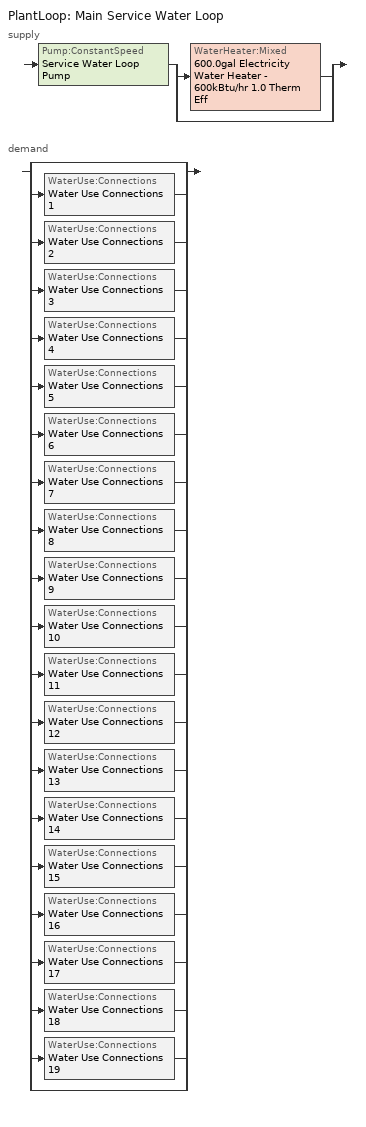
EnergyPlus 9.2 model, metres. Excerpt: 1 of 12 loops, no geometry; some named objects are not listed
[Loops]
PlantLoop 'Main Service Water Loop'
 supply: Pump:ConstantSpeed 'Service Water Loop Pump' > split
  | WaterHeater:Mixed '600.0gal Electricity Water Heater - 600kBtu/hr 1.0 Therm Eff'
  | bypass
 demand: split
  | bypass
  | WaterUse:Connections 'Water Use Connections 1'
  | WaterUse:Connections 'Water Use Connections 2'
  | WaterUse:Connections 'Water Use Connections 3'
  | WaterUse:Connections 'Water Use Connections 4'
  | WaterUse:Connections 'Water Use Connections 5'
  | WaterUse:Connections 'Water Use Connections 6'
  | WaterUse:Connections 'Water Use Connections 7'
  | WaterUse:Connections 'Water Use Connections 8'
  | WaterUse:Connections 'Water Use Connections 9'
  | WaterUse:Connections 'Water Use Connections 10'
  | WaterUse:Connections 'Water Use Connections 11'
  | WaterUse:Connections 'Water Use Connections 12'
  | WaterUse:Connections 'Water Use Connections 13'
  | WaterUse:Connections 'Water Use Connections 14'
  | WaterUse:Connections 'Water Use Connections 15'
  | WaterUse:Connections 'Water Use Connections 16'
  | WaterUse:Connections 'Water Use Connections 17'
  | WaterUse:Connections 'Water Use Connections 18'
  | WaterUse:Connections 'Water Use Connections 19'
  | bypass
[Sizing:Plant]
Main Service Water Loop: Loop Type=Heating; Design Loop Exit Temperature {C}=60; Loop Design Temperature Difference {deltaC}=5; Sizing Option=NonCoincident; Zone Timesteps in Averaging Window=1; Coincident Sizing Factor Mode=None
[Pump:ConstantSpeed]
Service Water Loop Pump: Design Flow Rate {m3/s}=Autosize; Design Pump Head {Pa}=29891; Design Power Consumption {W}=Autosize; Motor Efficiency=0.7; Fraction of Motor Inefficiencies to Fluid Stream=0; Pump Control Type=Intermittent; Design Power Sizing Method=PowerPerFlowPerPressure; Design Electric Power per Unit Flow Rate {W/(m3/s)}=348701.1; Design Shaft Power per Unit Flow Rate per Unit Head {W/((m3/s)-Pa)}=1.28205
[WaterHeater:Mixed]
600.0gal Electricity Water Heater - 600kBtu/hr 1.0 Therm Eff: Tank Volume {m3}=2.27125; Setpoint Temperature Schedule=Service Water Loop Temp - 140F; Deadband Temperature Difference {deltaC}=2; Maximum Temperature Limit {C}=82.2222; Heater Control Type=Cycle; Heater Maximum Capacity {W}=175843; Heater Ignition Minimum Flow Rate {m3/s}=0; Heater Ignition Delay {s}=0; Heater Fuel Type=Electricity; Heater Thermal Efficiency=1; Off Cycle Parasitic Fuel Consumption Rate {W}=2301; Off Cycle Parasitic Fuel Type=Electricity; Off Cycle Parasitic Heat Fraction to Tank=0.8; On Cycle Parasitic Fuel Consumption Rate {W}=2301; On Cycle Parasitic Fuel Type=Electricity; On Cycle Parasitic Heat Fraction to Tank=0; Ambient Temperature Indicator=Schedule; Ambient Temperature Schedule=Water Heater Ambient Temp Schedule - 70F; Off Cycle Loss Coefficient to Ambient Temperature {W/K}=6.61159; Off Cycle Loss Fraction to Zone=1; On Cycle Loss Coefficient to Ambient Temperature {W/K}=6.61159; On Cycle Loss Fraction to Zone=1; Use Side Effectiveness=1; Source Side Effectiveness=1; Use Side Design Flow Rate {m3/s}=Autosize; Source Side Design Flow Rate {m3/s}=Autosize; Indirect Water Heating Recovery Time {hr}=1.5; Source Side Flow Control Mode=IndirectHeatPrimarySetpoint
[PlantLoop]
Main Service Water Loop: Fluid Type=Water; Plant Equipment Operation Scheme=Main Service Water Loop Operation Schemes; Maximum Loop Temperature {C}=60; Minimum Loop Temperature {C}=10; Maximum Loop Flow Rate {m3/s}=Autosize; Minimum Loop Flow Rate {m3/s}=0; Plant Loop Volume {m3}=Autocalculate; Load Distribution Scheme=Optimal; Plant Loop Demand Calculation Scheme=SingleSetpoint
[PlantEquipmentList]
Main Service Water Loop Heating Equipment List: 600.0gal Electricity Water Heater - 600kBtu/hr 1.0 Therm Eff
[PlantEquipmentOperation:HeatingLoad]
Main Service Water Loop Heating Operation Scheme: Load Range 1 Lower Limit {W}=0; Load Range 1 Upper Limit {W}=1e+09; Range 1 Equipment List=Main Service Water Loop Heating Equipment List
[PlantEquipmentOperationSchemes]
Main Service Water Loop Operation Schemes: Control Scheme 1=Main Service Water Loop Heating Operation Scheme; Control Scheme 1 Schedule=Always On Discrete
[SetpointManager:Scheduled]
Service hot water setpoint manager: Control Variable=Temperature; Schedule=Service Water Loop Temp - 140F
[WaterUse:Equipment]
Name | Peak Flow Rate {m3/s} | Flow Rate Fraction Schedule | Target Temperature Schedule | Zone | Sensible Fraction Schedule | Latent Fraction Schedule
Banquet_flr_6 Service Water Use 0.32gal/min | 2.04803e-05 | NECB-B-Service Water Heating | Schedule Ruleset 5 | Sp-Banquet_Flr_6 Sys-3 Flr-4 Sch-B HPlcmt-north ZN | Schedule Ruleset 3 | Schedule Ruleset 4
Dining_flr_6 Service Water Use 0.32gal/min | 2.04803e-05 | NECB-B-Service Water Heating | Schedule Ruleset 8 | Sp-Dining_Flr_6 Sys-3 Flr-4 Sch-B HPlcmt-north ZN | Schedule Ruleset 6 | Schedule Ruleset 7
Basement Service Water Use 0.51gal/min | 3.19549e-05 | NECB-E-Service Water Heating | Schedule Ruleset 11 | Sp-Basement Sys-4 Flr-3 Sch-E HPlcmt-north ZN | Schedule Ruleset 9 | Schedule Ruleset 10
Storage_flr_1 Service Water Use 0.02gal/min | 1.53021e-06 | NECB-E-Service Water Heating | Schedule Ruleset 14 | Sp-Storage_Flr_1 Sys-4 Flr-1 Sch-E HPlcmt-north ZN | Schedule Ruleset 12 | Schedule Ruleset 13
Cafe_flr_1 Service Water Use 0.02gal/min | 1.51895e-06 | NECB-C-Service Water Heating | Schedule Ruleset 17 | Sp-Cafe_Flr_1 Sys-6 Flr-1 Sch-C HPlcmt-south ZN | Schedule Ruleset 15 | Schedule Ruleset 16
Kitchen_flr_6 Service Water Use 0.05gal/min | 3.33151e-06 | NECB-B-Service Water Heating | Schedule Ruleset 20 | Sp-Kitchen_Flr_6 Sys-3 Flr-4 Sch-B HPlcmt-east ZN | Schedule Ruleset 18 | Schedule Ruleset 19
Laundry_flr_1 Service Water Use 0.02gal/min | 1.26144e-06 | NECB-C-Service Water Heating | Schedule Ruleset 23 | Sp-Laundry_Flr_1 Sys-3 Flr-1 Sch-C HPlcmt-east ZN | Schedule Ruleset 21 | Schedule Ruleset 22
Lobby_flr_1 Service Water Use 0.33gal/min | 2.10199e-05 | NECB-H-Service Water Heating | Schedule Ruleset 26 | Sp-Lobby_Flr_1 Sys-6 Flr-1 Sch-H HPlcmt-north ZN | Schedule Ruleset 24 | Schedule Ruleset 25
Retail_1_flr_1 Service Water Use 0.01gal/min | 4.79494e-07 | NECB-C-Service Water Heating | Schedule Ruleset 29 | Sp-Retail_1_Flr_1 Sys-6 Flr-1 Sch-C HPlcmt-south ZN | Schedule Ruleset 27 | Schedule Ruleset 28
Retail_2_flr_1 Service Water Use 0.01gal/min | 5.55256e-07 | NECB-C-Service Water Heating | Schedule Ruleset 32 | Sp-Retail_2_Flr_1 Sys-6 Flr-1 Sch-C HPlcmt-west ZN | Schedule Ruleset 30 | Schedule Ruleset 31
Room_1_flr_3 Service Water Use 0.08gal/min | 5.03867e-06 | NECB-F-Service Water Heating | Schedule Ruleset 35 | Sp-Room_1_Flr_3 Sys-1 Flr-2 Sch-F HPlcmt-west ZN | Schedule Ruleset 33 | Schedule Ruleset 34
Room_1_flr_6 Service Water Use 0.08gal/min | 5.03867e-06 | NECB-F-Service Water Heating | Schedule Ruleset 38 | Sp-Room_1_Flr_6 Sys-1 Flr-4 Sch-F HPlcmt-west ZN | Schedule Ruleset 36 | Schedule Ruleset 37
Room_2_flr_3 Service Water Use 0.08gal/min | 5.03808e-06 | NECB-F-Service Water Heating | Schedule Ruleset 41 | Sp-Room_2_Flr_3 Sys-1 Flr-2 Sch-F HPlcmt-west ZN | Schedule Ruleset 39 | Schedule Ruleset 40
Room_2_flr_6 Service Water Use 0.08gal/min | 5.03808e-06 | NECB-F-Service Water Heating | Schedule Ruleset 44 | Sp-Room_2_Flr_6 Sys-1 Flr-4 Sch-F HPlcmt-west ZN | Schedule Ruleset 42 | Schedule Ruleset 43
Room_3_mult19_flr_3 Service Water Use 0.05gal/min | 3.16661e-06 | NECB-F-Service Water Heating | Schedule Ruleset 47 | Sp-Room_3_Mult19_Flr_3 Sys-1 Flr-2 Sch-F HPlcmt-south ZN | Schedule Ruleset 45 | Schedule Ruleset 46
Room_3_mult9_flr_6 Service Water Use 0.05gal/min | 3.16748e-06 | NECB-F-Service Water Heating | Schedule Ruleset 50 | Sp-Room_3_Mult9_Flr_6 Sys-1 Flr-4 Sch-F HPlcmt-south ZN | Schedule Ruleset 48 | Schedule Ruleset 49
Room_4_mult19_flr_3 Service Water Use 0.05gal/min | 3.16748e-06 | NECB-F-Service Water Heating | Schedule Ruleset 53 | Sp-Room_4_Mult19_Flr_3 Sys-1 Flr-2 Sch-F HPlcmt-north ZN | Schedule Ruleset 51 | Schedule Ruleset 52
Room_5_flr_3 Service Water Use 0.08gal/min | 5.03867e-06 | NECB-F-Service Water Heating | Schedule Ruleset 56 | Sp-Room_5_Flr_3 Sys-1 Flr-2 Sch-F HPlcmt-east ZN | Schedule Ruleset 54 | Schedule Ruleset 55
Room_6_flr_3 Service Water Use 0.08gal/min | 5.03808e-06 | NECB-F-Service Water Heating | Schedule Ruleset 59 | Sp-Room_6_Flr_3 Sys-1 Flr-2 Sch-F HPlcmt-east ZN | Schedule Ruleset 57 | Schedule Ruleset 58
[WaterUse:Connections]
Name | Water Use Equipment 1
Water Use Connections 1 | Banquet_flr_6 Service Water Use 0.32gal/min
Water Use Connections 2 | Dining_flr_6 Service Water Use 0.32gal/min
Water Use Connections 3 | Basement Service Water Use 0.51gal/min
Water Use Connections 4 | Storage_flr_1 Service Water Use 0.02gal/min
Water Use Connections 5 | Cafe_flr_1 Service Water Use 0.02gal/min
Water Use Connections 6 | Kitchen_flr_6 Service Water Use 0.05gal/min
Water Use Connections 7 | Laundry_flr_1 Service Water Use 0.02gal/min
Water Use Connections 8 | Lobby_flr_1 Service Water Use 0.33gal/min
Water Use Connections 9 | Retail_1_flr_1 Service Water Use 0.01gal/min
Water Use Connections 10 | Retail_2_flr_1 Service Water Use 0.01gal/min
Water Use Connections 11 | Room_1_flr_3 Service Water Use 0.08gal/min
Water Use Connections 12 | Room_1_flr_6 Service Water Use 0.08gal/min
Water Use Connections 13 | Room_2_flr_3 Service Water Use 0.08gal/min
Water Use Connections 14 | Room_2_flr_6 Service Water Use 0.08gal/min
Water Use Connections 15 | Room_3_mult19_flr_3 Service Water Use 0.05gal/min
Water Use Connections 16 | Room_3_mult9_flr_6 Service Water Use 0.05gal/min
Water Use Connections 17 | Room_4_mult19_flr_3 Service Water Use 0.05gal/min
Water Use Connections 18 | Room_5_flr_3 Service Water Use 0.08gal/min
Water Use Connections 19 | Room_6_flr_3 Service Water Use 0.08gal/min
[Schedule:Day:Interval]
NECB-B-Service Water Heating Default; NECB-B-Service Water Heating Default|Wkdy Day: No, 01:00, 0.6, 02:00, 0.5, 09:00, 0.05, 11:00, 0.7, 12:00, 0.4, 13:00, 0.5, 15:00, 0.6, 16:00, 0.4, 18:00, 0.3, 19:00, 0.4, 20:00, 0.5, 22:00, 0.8, 24:00, 0.9
NECB-B-Service Water Heating Sat Day: No, 01:00, 0.7, 02:00, 0.6, 09:00, 0.05, 11:00, 0.7, 12:00, 0.4, 13:00, 0.5, 15:00, 0.6, 16:00, 0.4, 18:00, 0.3, 19:00, 0.4, 20:00, 0.5, 22:00, 0.8, 24:00, 0.9
NECB-B-Service Water Heating Sun|Hol Day: No, 01:00, 0.5, 02:00, 0.6, 09:00, 0.05, 11:00, 0.7, 12:00, 0.4, 13:00, 0.5, 15:00, 0.6, 16:00, 0.4, 18:00, 0.3, 19:00, 0.4, 20:00, 0.5, 22:00, 0.8, 24:00, 0.5
NECB-C-Service Water Heating Default; NECB-C-Service Water Heating Default|Wkdy Day: No, 08:00, 0.05, 09:00, 0.1, 10:00, 0.2, 11:00, 0.3, 12:00, 0.4, 16:00, 0.8, 17:00, 0.6, 18:00, 0.4, 19:00, 0.3, 21:00, 0.2, 24:00, 0.05
NECB-C-Service Water Heating Sat Day: No, 08:00, 0.05, 09:00, 0.1, 10:00, 0.2, 11:00, 0.3, 12:00, 0.5, 16:00, 0.9, 17:00, 0.7, 18:00, 0.5, 19:00, 0.3, 21:00, 0.2, 24:00, 0.05
NECB-C-Service Water Heating Sun|Hol Day: No, 10:00, 0.05, 11:00, 0.1, 12:00, 0.2, 13:00, 0.4, 15:00, 0.8, 16:00, 0.6, 17:00, 0.4, 18:00, 0.3, 19:00, 0.2, 24:00, 0.05
NECB-E-Service Water Heating Default; NECB-E-Service Water Heating Default|Wkdy Day: No, 08:00, 0.05, 09:00, 0.1, 10:00, 0.4, 12:00, 0.5, 13:00, 0.7, 14:00, 0.9, 15:00, 0.8, 16:00, 0.7, 17:00, 0.8, 18:00, 0.3, 24:00, 0.05
NECB-E-Service Water Heating Sat Day: No, 10:00, 0.05, 12:00, 0.2, 13:00, 0.4, 16:00, 0.2, 24:00, 0.05
NECB-E-Service Water Heating Sun|Hol Day; Schedule Day 12; Schedule Day 15; Schedule Day 18; Schedule Day 21; Schedule Day 24; Schedule Day 27; Schedule Day 30; Schedule Day 33; Schedule Day 36; Schedule Day 39; Schedule Day 42; Schedule Day 45; Schedule Day 48; Schedule Day 51; Schedule Day 54; Schedule Day 57; Schedule Day 60; Schedule Day 63; Schedule Day 9: No, 24:00, 0.05
NECB-F-Service Water Heating Default; NECB-F-Service Water Heating Default|Wkdy Day: No, 01:00, 0.5, 02:00, 0.3, 03:00, 0.2, 05:00, 0.1, 06:00, 0.2, 07:00, 0.4, 08:00, 0.6, 09:00, 0.9, 10:00, 0.7, 12:00, 0.5, 13:00, 0.4, 14:00, 0.5, 15:00, 0.4, 19:00, 0.3, 20:00, 0.5, 24:00, 0.7
NECB-F-Service Water Heating Sat Day: No, 01:00, 0.5, 02:00, 0.3, 03:00, 0.2, 05:00, 0.1, 06:00, 0.2, 07:00, 0.4, 08:00, 0.5, 09:00, 0.8, 10:00, 0.6, 15:00, 0.5, 16:00, 0.4, 19:00, 0.3, 20:00, 0.5, 24:00, 0.7
NECB-F-Service Water Heating Sun|Hol Day: No, 01:00, 0.5, 02:00, 0.3, 03:00, 0.2, 05:00, 0.1, 06:00, 0.2, 08:00, 0.4, 09:00, 0.6, 10:00, 0.9, 11:00, 0.7, 14:00, 0.5, 15:00, 0.4, 19:00, 0.3, 20:00, 0.4, 24:00, 0.6
NECB-H-Service Water Heating Default; NECB-H-Service Water Heating Default|Wkdy Day; NECB-H-Service Water Heating Sat Day; NECB-H-Service Water Heating Sun|Hol Day: No, 24:00, 0.9
Schedule Day 10; Schedule Day 13; Schedule Day 16; Schedule Day 19; Schedule Day 22; Schedule Day 25; Schedule Day 28; Schedule Day 31; Schedule Day 34; Schedule Day 37; Schedule Day 40; Schedule Day 43; Schedule Day 46; Schedule Day 49; Schedule Day 52; Schedule Day 55; Schedule Day 58; Schedule Day 61; Schedule Day 64; Service Water Loop Temp - 140F Default: No, 24:00, 60
Schedule Day 11; Schedule Day 14; Schedule Day 17; Schedule Day 20; Schedule Day 23; Schedule Day 26; Schedule Day 29; Schedule Day 32; Schedule Day 35; Schedule Day 38; Schedule Day 41; Schedule Day 44; Schedule Day 47; Schedule Day 50; Schedule Day 53; Schedule Day 56; Schedule Day 59; Schedule Day 62; Schedule Day 8: No, 24:00, 0.2
Water Heater Ambient Temp Schedule - 70F Default: No, 24:00, 21.1111
[Schedule:Week:Daily]
Schedule:Week:Daily {a9aac593-44b2-48b0-9fd5-6971dee5c17c}: NECB-B-Service Water Heating Sun|Hol Day, NECB-B-Service Water Heating Default|Wkdy Day, NECB-B-Service Water Heating Default|Wkdy Day, NECB-B-Service Water Heating Default|Wkdy Day, NECB-B-Service Water Heating Default|Wkdy Day, NECB-B-Service Water Heating Default|Wkdy Day, NECB-B-Service Water Heating Sat Day, NECB-B-Service Water Heating Default, NECB-B-Service Water Heating Default, NECB-B-Service Water Heating Default, NECB-B-Service Water Heating Default, NECB-B-Service Water Heating Default
Schedule:Week:Daily {add4b8fe-3a60-4aff-b058-cd6d83120a4e}: NECB-C-Service Water Heating Sun|Hol Day, NECB-C-Service Water Heating Default|Wkdy Day, NECB-C-Service Water Heating Default|Wkdy Day, NECB-C-Service Water Heating Default|Wkdy Day, NECB-C-Service Water Heating Default|Wkdy Day, NECB-C-Service Water Heating Default|Wkdy Day, NECB-C-Service Water Heating Sat Day, NECB-C-Service Water Heating Default, NECB-C-Service Water Heating Default, NECB-C-Service Water Heating Default, NECB-C-Service Water Heating Default, NECB-C-Service Water Heating Default
Schedule:Week:Daily {e41daf02-c311-4497-b798-b0a93c33afdc}: NECB-E-Service Water Heating Sun|Hol Day, NECB-E-Service Water Heating Default|Wkdy Day, NECB-E-Service Water Heating Default|Wkdy Day, NECB-E-Service Water Heating Default|Wkdy Day, NECB-E-Service Water Heating Default|Wkdy Day, NECB-E-Service Water Heating Default|Wkdy Day, NECB-E-Service Water Heating Sat Day, NECB-E-Service Water Heating Default, NECB-E-Service Water Heating Default, NECB-E-Service Water Heating Default, NECB-E-Service Water Heating Default, NECB-E-Service Water Heating Default
Schedule:Week:Daily {1e54cebe-3507-4353-836a-73adf6089309}: NECB-F-Service Water Heating Sun|Hol Day, NECB-F-Service Water Heating Default|Wkdy Day, NECB-F-Service Water Heating Default|Wkdy Day, NECB-F-Service Water Heating Default|Wkdy Day, NECB-F-Service Water Heating Default|Wkdy Day, NECB-F-Service Water Heating Default|Wkdy Day, NECB-F-Service Water Heating Sat Day, NECB-F-Service Water Heating Default, NECB-F-Service Water Heating Default, NECB-F-Service Water Heating Default, NECB-F-Service Water Heating Default, NECB-F-Service Water Heating Default
Schedule:Week:Daily {8c30dee1-5fae-4a1d-b5cd-4410700f71fd}: NECB-H-Service Water Heating Sun|Hol Day, NECB-H-Service Water Heating Default|Wkdy Day, NECB-H-Service Water Heating Default|Wkdy Day, NECB-H-Service Water Heating Default|Wkdy Day, NECB-H-Service Water Heating Default|Wkdy Day, NECB-H-Service Water Heating Default|Wkdy Day, NECB-H-Service Water Heating Sat Day, NECB-H-Service Water Heating Default, NECB-H-Service Water Heating Default, NECB-H-Service Water Heating Default, NECB-H-Service Water Heating Default, NECB-H-Service Water Heating Default
Schedule:Week:Daily {11d46d06-c26b-470a-a708-961cad7adda4}: Schedule Day 15, Schedule Day 15, Schedule Day 15, Schedule Day 15, Schedule Day 15, Schedule Day 15, Schedule Day 15, Schedule Day 15, Schedule Day 15, Schedule Day 15, Schedule Day 15, Schedule Day 15
Schedule:Week:Daily {67d13533-f28f-49ab-89fa-3db177ef8bc5}: Schedule Day 16, Schedule Day 16, Schedule Day 16, Schedule Day 16, Schedule Day 16, Schedule Day 16, Schedule Day 16, Schedule Day 16, Schedule Day 16, Schedule Day 16, Schedule Day 16, Schedule Day 16
Schedule:Week:Daily {e5025540-e07a-446c-931a-ebacd6be5d85}: Schedule Day 17, Schedule Day 17, Schedule Day 17, Schedule Day 17, Schedule Day 17, Schedule Day 17, Schedule Day 17, Schedule Day 17, Schedule Day 17, Schedule Day 17, Schedule Day 17, Schedule Day 17
Schedule:Week:Daily {2ae50362-e461-4e7b-9e94-b6979984eb7d}: Schedule Day 18, Schedule Day 18, Schedule Day 18, Schedule Day 18, Schedule Day 18, Schedule Day 18, Schedule Day 18, Schedule Day 18, Schedule Day 18, Schedule Day 18, Schedule Day 18, Schedule Day 18
Schedule:Week:Daily {985f6e15-bd95-4c0c-8c39-0b255ac538f2}: Schedule Day 19, Schedule Day 19, Schedule Day 19, Schedule Day 19, Schedule Day 19, Schedule Day 19, Schedule Day 19, Schedule Day 19, Schedule Day 19, Schedule Day 19, Schedule Day 19, Schedule Day 19
Schedule:Week:Daily {b33def99-7f23-44cb-a6fd-d5ce0711f9ac}: Schedule Day 20, Schedule Day 20, Schedule Day 20, Schedule Day 20, Schedule Day 20, Schedule Day 20, Schedule Day 20, Schedule Day 20, Schedule Day 20, Schedule Day 20, Schedule Day 20, Schedule Day 20
Schedule:Week:Daily {95358013-15a9-4de7-aae8-6aff2ba3e163}: Schedule Day 21, Schedule Day 21, Schedule Day 21, Schedule Day 21, Schedule Day 21, Schedule Day 21, Schedule Day 21, Schedule Day 21, Schedule Day 21, Schedule Day 21, Schedule Day 21, Schedule Day 21
Schedule:Week:Daily {073f9ac9-e548-48bf-84ee-3cdc4180287f}: Schedule Day 22, Schedule Day 22, Schedule Day 22, Schedule Day 22, Schedule Day 22, Schedule Day 22, Schedule Day 22, Schedule Day 22, Schedule Day 22, Schedule Day 22, Schedule Day 22, Schedule Day 22
Schedule:Week:Daily {1c09c721-6a61-4581-a2d9-e5512262931c}: Schedule Day 23, Schedule Day 23, Schedule Day 23, Schedule Day 23, Schedule Day 23, Schedule Day 23, Schedule Day 23, Schedule Day 23, Schedule Day 23, Schedule Day 23, Schedule Day 23, Schedule Day 23
Schedule:Week:Daily {2e803ee4-eca5-4225-b9fe-01c86e1cb824}: Schedule Day 24, Schedule Day 24, Schedule Day 24, Schedule Day 24, Schedule Day 24, Schedule Day 24, Schedule Day 24, Schedule Day 24, Schedule Day 24, Schedule Day 24, Schedule Day 24, Schedule Day 24
Schedule:Week:Daily {07969d7d-161a-4157-809e-38e878e7274f}: Schedule Day 25, Schedule Day 25, Schedule Day 25, Schedule Day 25, Schedule Day 25, Schedule Day 25, Schedule Day 25, Schedule Day 25, Schedule Day 25, Schedule Day 25, Schedule Day 25, Schedule Day 25
Schedule:Week:Daily {90d767b3-e1ac-4d8b-a949-9d3c85374422}: Schedule Day 26, Schedule Day 26, Schedule Day 26, Schedule Day 26, Schedule Day 26, Schedule Day 26, Schedule Day 26, Schedule Day 26, Schedule Day 26, Schedule Day 26, Schedule Day 26, Schedule Day 26
Schedule:Week:Daily {0188ed5f-3121-449e-9e1f-8a99a453ba16}: Schedule Day 27, Schedule Day 27, Schedule Day 27, Schedule Day 27, Schedule Day 27, Schedule Day 27, Schedule Day 27, Schedule Day 27, Schedule Day 27, Schedule Day 27, Schedule Day 27, Schedule Day 27
Schedule:Week:Daily {80bdb270-2579-464c-8790-ef31bb998087}: Schedule Day 28, Schedule Day 28, Schedule Day 28, Schedule Day 28, Schedule Day 28, Schedule Day 28, Schedule Day 28, Schedule Day 28, Schedule Day 28, Schedule Day 28, Schedule Day 28, Schedule Day 28
Schedule:Week:Daily {af6381ee-9e44-4d25-afb1-06254ad18c07}: Schedule Day 29, Schedule Day 29, Schedule Day 29, Schedule Day 29, Schedule Day 29, Schedule Day 29, Schedule Day 29, Schedule Day 29, Schedule Day 29, Schedule Day 29, Schedule Day 29, Schedule Day 29
Schedule:Week:Daily {da7ebde5-dd15-4a74-b53a-aac2f3ea9ba1}: Schedule Day 30, Schedule Day 30, Schedule Day 30, Schedule Day 30, Schedule Day 30, Schedule Day 30, Schedule Day 30, Schedule Day 30, Schedule Day 30, Schedule Day 30, Schedule Day 30, Schedule Day 30
Schedule:Week:Daily {dff71542-d1c4-4390-96e3-a70b3f7c81a1}: Schedule Day 31, Schedule Day 31, Schedule Day 31, Schedule Day 31, Schedule Day 31, Schedule Day 31, Schedule Day 31, Schedule Day 31, Schedule Day 31, Schedule Day 31, Schedule Day 31, Schedule Day 31
Schedule:Week:Daily {aed2da75-8355-4204-82d9-32d5aeab048d}: Schedule Day 32, Schedule Day 32, Schedule Day 32, Schedule Day 32, Schedule Day 32, Schedule Day 32, Schedule Day 32, Schedule Day 32, Schedule Day 32, Schedule Day 32, Schedule Day 32, Schedule Day 32
Schedule:Week:Daily {46f64a38-2b0f-4954-9fee-2f9ec6b31563}: Schedule Day 33, Schedule Day 33, Schedule Day 33, Schedule Day 33, Schedule Day 33, Schedule Day 33, Schedule Day 33, Schedule Day 33, Schedule Day 33, Schedule Day 33, Schedule Day 33, Schedule Day 33
Schedule:Week:Daily {a1dab28b-6327-4c4c-b8d8-bdfeb7a64299}: Schedule Day 34, Schedule Day 34, Schedule Day 34, Schedule Day 34, Schedule Day 34, Schedule Day 34, Schedule Day 34, Schedule Day 34, Schedule Day 34, Schedule Day 34, Schedule Day 34, Schedule Day 34
Schedule:Week:Daily {858194f4-e150-42ac-9a71-b5e60aea0a34}: Schedule Day 8, Schedule Day 8, Schedule Day 8, Schedule Day 8, Schedule Day 8, Schedule Day 8, Schedule Day 8, Schedule Day 8, Schedule Day 8, Schedule Day 8, Schedule Day 8, Schedule Day 8
Schedule:Week:Daily {7eb5ff18-198c-4e4b-a558-f181b95c2fd4}: Schedule Day 35, Schedule Day 35, Schedule Day 35, Schedule Day 35, Schedule Day 35, Schedule Day 35, Schedule Day 35, Schedule Day 35, Schedule Day 35, Schedule Day 35, Schedule Day 35, Schedule Day 35
Schedule:Week:Daily {c10aea61-d76e-4b71-9ca3-f764f4f91cd4}: Schedule Day 36, Schedule Day 36, Schedule Day 36, Schedule Day 36, Schedule Day 36, Schedule Day 36, Schedule Day 36, Schedule Day 36, Schedule Day 36, Schedule Day 36, Schedule Day 36, Schedule Day 36
Schedule:Week:Daily {c70cba4d-f154-4a45-a388-717155799c1b}: Schedule Day 37, Schedule Day 37, Schedule Day 37, Schedule Day 37, Schedule Day 37, Schedule Day 37, Schedule Day 37, Schedule Day 37, Schedule Day 37, Schedule Day 37, Schedule Day 37, Schedule Day 37
Schedule:Week:Daily {17be72d0-a0c9-453a-b0ba-1b2223f1defd}: Schedule Day 38, Schedule Day 38, Schedule Day 38, Schedule Day 38, Schedule Day 38, Schedule Day 38, Schedule Day 38, Schedule Day 38, Schedule Day 38, Schedule Day 38, Schedule Day 38, Schedule Day 38
Schedule:Week:Daily {013d9066-4f00-4d41-8061-664d248c1553}: Schedule Day 39, Schedule Day 39, Schedule Day 39, Schedule Day 39, Schedule Day 39, Schedule Day 39, Schedule Day 39, Schedule Day 39, Schedule Day 39, Schedule Day 39, Schedule Day 39, Schedule Day 39
Schedule:Week:Daily {a41076a7-a0fc-4565-b6cd-ccfc38ea28f9}: Schedule Day 40, Schedule Day 40, Schedule Day 40, Schedule Day 40, Schedule Day 40, Schedule Day 40, Schedule Day 40, Schedule Day 40, Schedule Day 40, Schedule Day 40, Schedule Day 40, Schedule Day 40
Schedule:Week:Daily {0568e7c8-7aca-4be1-ae10-78ce4790faf6}: Schedule Day 41, Schedule Day 41, Schedule Day 41, Schedule Day 41, Schedule Day 41, Schedule Day 41, Schedule Day 41, Schedule Day 41, Schedule Day 41, Schedule Day 41, Schedule Day 41, Schedule Day 41
Schedule:Week:Daily {bec4a1af-580b-4d5a-830a-acf1e9d11126}: Schedule Day 42, Schedule Day 42, Schedule Day 42, Schedule Day 42, Schedule Day 42, Schedule Day 42, Schedule Day 42, Schedule Day 42, Schedule Day 42, Schedule Day 42, Schedule Day 42, Schedule Day 42
Schedule:Week:Daily {03b55e45-5108-4a2a-8660-4ce380e36166}: Schedule Day 43, Schedule Day 43, Schedule Day 43, Schedule Day 43, Schedule Day 43, Schedule Day 43, Schedule Day 43, Schedule Day 43, Schedule Day 43, Schedule Day 43, Schedule Day 43, Schedule Day 43
Schedule:Week:Daily {3d6b8011-8c70-4588-8b7e-08ebbc52a42d}: Schedule Day 44, Schedule Day 44, Schedule Day 44, Schedule Day 44, Schedule Day 44, Schedule Day 44, Schedule Day 44, Schedule Day 44, Schedule Day 44, Schedule Day 44, Schedule Day 44, Schedule Day 44
Schedule:Week:Daily {bee93d41-1dab-4628-944c-507370b8cec1}: Schedule Day 9, Schedule Day 9, Schedule Day 9, Schedule Day 9, Schedule Day 9, Schedule Day 9, Schedule Day 9, Schedule Day 9, Schedule Day 9, Schedule Day 9, Schedule Day 9, Schedule Day 9
Schedule:Week:Daily {5b80e5ee-d203-44f6-8515-760b4079ef03}: Schedule Day 45, Schedule Day 45, Schedule Day 45, Schedule Day 45, Schedule Day 45, Schedule Day 45, Schedule Day 45, Schedule Day 45, Schedule Day 45, Schedule Day 45, Schedule Day 45, Schedule Day 45
Schedule:Week:Daily {27167625-6424-41a6-9bd5-3053d7cd3b27}: Schedule Day 46, Schedule Day 46, Schedule Day 46, Schedule Day 46, Schedule Day 46, Schedule Day 46, Schedule Day 46, Schedule Day 46, Schedule Day 46, Schedule Day 46, Schedule Day 46, Schedule Day 46
Schedule:Week:Daily {cdf7f0f3-e986-42e0-8d99-d1ed18823b72}: Schedule Day 47, Schedule Day 47, Schedule Day 47, Schedule Day 47, Schedule Day 47, Schedule Day 47, Schedule Day 47, Schedule Day 47, Schedule Day 47, Schedule Day 47, Schedule Day 47, Schedule Day 47
Schedule:Week:Daily {5fadb22b-8ed2-4b1c-afaa-dc81729c5e52}: Schedule Day 48, Schedule Day 48, Schedule Day 48, Schedule Day 48, Schedule Day 48, Schedule Day 48, Schedule Day 48, Schedule Day 48, Schedule Day 48, Schedule Day 48, Schedule Day 48, Schedule Day 48
Schedule:Week:Daily {8500a756-94a2-4c30-a4b7-b68024f8d124}: Schedule Day 49, Schedule Day 49, Schedule Day 49, Schedule Day 49, Schedule Day 49, Schedule Day 49, Schedule Day 49, Schedule Day 49, Schedule Day 49, Schedule Day 49, Schedule Day 49, Schedule Day 49
Schedule:Week:Daily {1f781ac7-d5f5-4621-8f28-17d83dcb2033}: Schedule Day 50, Schedule Day 50, Schedule Day 50, Schedule Day 50, Schedule Day 50, Schedule Day 50, Schedule Day 50, Schedule Day 50, Schedule Day 50, Schedule Day 50, Schedule Day 50, Schedule Day 50
Schedule:Week:Daily {3c21eaa1-de71-4bd0-ad22-265e3caebed4}: Schedule Day 51, Schedule Day 51, Schedule Day 51, Schedule Day 51, Schedule Day 51, Schedule Day 51, Schedule Day 51, Schedule Day 51, Schedule Day 51, Schedule Day 51, Schedule Day 51, Schedule Day 51
Schedule:Week:Daily {83c4a16c-77eb-4a49-953b-e7b9366f6bb9}: Schedule Day 52, Schedule Day 52, Schedule Day 52, Schedule Day 52, Schedule Day 52, Schedule Day 52, Schedule Day 52, Schedule Day 52, Schedule Day 52, Schedule Day 52, Schedule Day 52, Schedule Day 52
Schedule:Week:Daily {00157276-fe4e-4ed2-be5d-500ee432ca56}: Schedule Day 53, Schedule Day 53, Schedule Day 53, Schedule Day 53, Schedule Day 53, Schedule Day 53, Schedule Day 53, Schedule Day 53, Schedule Day 53, Schedule Day 53, Schedule Day 53, Schedule Day 53
Schedule:Week:Daily {e44c58b7-f431-44cf-b19e-0181343e298b}: Schedule Day 54, Schedule Day 54, Schedule Day 54, Schedule Day 54, Schedule Day 54, Schedule Day 54, Schedule Day 54, Schedule Day 54, Schedule Day 54, Schedule Day 54, Schedule Day 54, Schedule Day 54
Schedule:Week:Daily {6f5df84f-1741-4d8e-827a-bad30bc7b459}: Schedule Day 10, Schedule Day 10, Schedule Day 10, Schedule Day 10, Schedule Day 10, Schedule Day 10, Schedule Day 10, Schedule Day 10, Schedule Day 10, Schedule Day 10, Schedule Day 10, Schedule Day 10
Schedule:Week:Daily {ca16ac73-7053-4431-883a-8f54d8086dd2}: Schedule Day 55, Schedule Day 55, Schedule Day 55, Schedule Day 55, Schedule Day 55, Schedule Day 55, Schedule Day 55, Schedule Day 55, Schedule Day 55, Schedule Day 55, Schedule Day 55, Schedule Day 55
Schedule:Week:Daily {a545a611-e2b7-42f1-84df-f92cf35b57c9}: Schedule Day 56, Schedule Day 56, Schedule Day 56, Schedule Day 56, Schedule Day 56, Schedule Day 56, Schedule Day 56, Schedule Day 56, Schedule Day 56, Schedule Day 56, Schedule Day 56, Schedule Day 56
Schedule:Week:Daily {933cf833-6414-488d-bc6f-1f6a47e1e793}: Schedule Day 57, Schedule Day 57, Schedule Day 57, Schedule Day 57, Schedule Day 57, Schedule Day 57, Schedule Day 57, Schedule Day 57, Schedule Day 57, Schedule Day 57, Schedule Day 57, Schedule Day 57
Schedule:Week:Daily {dd47f22a-7b54-4cf7-b546-51dd3fed0ef7}: Schedule Day 58, Schedule Day 58, Schedule Day 58, Schedule Day 58, Schedule Day 58, Schedule Day 58, Schedule Day 58, Schedule Day 58, Schedule Day 58, Schedule Day 58, Schedule Day 58, Schedule Day 58
Schedule:Week:Daily {6305d119-1715-4442-9d8e-dddadda147df}: Schedule Day 59, Schedule Day 59, Schedule Day 59, Schedule Day 59, Schedule Day 59, Schedule Day 59, Schedule Day 59, Schedule Day 59, Schedule Day 59, Schedule Day 59, Schedule Day 59, Schedule Day 59
Schedule:Week:Daily {a9ebee7d-2d9a-4276-973f-ec515cb3fc6c}: Schedule Day 60, Schedule Day 60, Schedule Day 60, Schedule Day 60, Schedule Day 60, Schedule Day 60, Schedule Day 60, Schedule Day 60, Schedule Day 60, Schedule Day 60, Schedule Day 60, Schedule Day 60
Schedule:Week:Daily {0e71fe6d-3f6b-4149-a800-8a741e9f0d2f}: Schedule Day 61, Schedule Day 61, Schedule Day 61, Schedule Day 61, Schedule Day 61, Schedule Day 61, Schedule Day 61, Schedule Day 61, Schedule Day 61, Schedule Day 61, Schedule Day 61, Schedule Day 61
Schedule:Week:Daily {5740d5ae-878b-4e4e-b96b-3a69f157ec04}: Schedule Day 62, Schedule Day 62, Schedule Day 62, Schedule Day 62, Schedule Day 62, Schedule Day 62, Schedule Day 62, Schedule Day 62, Schedule Day 62, Schedule Day 62, Schedule Day 62, Schedule Day 62
Schedule:Week:Daily {41e27445-68b0-4097-8dad-ed67fef8787c}: Schedule Day 63, Schedule Day 63, Schedule Day 63, Schedule Day 63, Schedule Day 63, Schedule Day 63, Schedule Day 63, Schedule Day 63, Schedule Day 63, Schedule Day 63, Schedule Day 63, Schedule Day 63
Schedule:Week:Daily {fb66f3b7-013e-4716-872a-519244d37c83}: Schedule Day 64, Schedule Day 64, Schedule Day 64, Schedule Day 64, Schedule Day 64, Schedule Day 64, Schedule Day 64, Schedule Day 64, Schedule Day 64, Schedule Day 64, Schedule Day 64, Schedule Day 64
Schedule:Week:Daily {57ead8f0-e08e-43e6-b124-9fd4e33e4081}: Schedule Day 11, Schedule Day 11, Schedule Day 11, Schedule Day 11, Schedule Day 11, Schedule Day 11, Schedule Day 11, Schedule Day 11, Schedule Day 11, Schedule Day 11, Schedule Day 11, Schedule Day 11
Schedule:Week:Daily {214e8576-536d-4c1b-8c2c-61c7024d32ef}: Schedule Day 12, Schedule Day 12, Schedule Day 12, Schedule Day 12, Schedule Day 12, Schedule Day 12, Schedule Day 12, Schedule Day 12, Schedule Day 12, Schedule Day 12, Schedule Day 12, Schedule Day 12
Schedule:Week:Daily {9ef8b2f7-92e7-4571-8af7-c23ece11a754}: Schedule Day 13, Schedule Day 13, Schedule Day 13, Schedule Day 13, Schedule Day 13, Schedule Day 13, Schedule Day 13, Schedule Day 13, Schedule Day 13, Schedule Day 13, Schedule Day 13, Schedule Day 13
Schedule:Week:Daily {34ada4e3-6bc5-43a1-9592-d5c777daf0fc}: Schedule Day 14, Schedule Day 14, Schedule Day 14, Schedule Day 14, Schedule Day 14, Schedule Day 14, Schedule Day 14, Schedule Day 14, Schedule Day 14, Schedule Day 14, Schedule Day 14, Schedule Day 14
Schedule:Week:Daily {2f555ec5-bbca-4877-b812-0800dd4c4196}: Service Water Loop Temp - 140F Default, Service Water Loop Temp - 140F Default, Service Water Loop Temp - 140F Default, Service Water Loop Temp - 140F Default, Service Water Loop Temp - 140F Default, Service Water Loop Temp - 140F Default, Service Water Loop Temp - 140F Default, Service Water Loop Temp - 140F Default, Service Water Loop Temp - 140F Default, Service Water Loop Temp - 140F Default, Service Water Loop Temp - 140F Default, Service Water Loop Temp - 140F Default
Schedule:Week:Daily {1ab33130-fadb-44dd-81fd-52a4905b39c0}: Water Heater Ambient Temp Schedule - 70F Default, Water Heater Ambient Temp Schedule - 70F Default, Water Heater Ambient Temp Schedule - 70F Default, Water Heater Ambient Temp Schedule - 70F Default, Water Heater Ambient Temp Schedule - 70F Default, Water Heater Ambient Temp Schedule - 70F Default, Water Heater Ambient Temp Schedule - 70F Default, Water Heater Ambient Temp Schedule - 70F Default, Water Heater Ambient Temp Schedule - 70F Default, Water Heater Ambient Temp Schedule - 70F Default, Water Heater Ambient Temp Schedule - 70F Default, Water Heater Ambient Temp Schedule - 70F Default
[Schedule:Year]
NECB-B-Service Water Heating: Schedule:Week:Daily {a9aac593-44b2-48b0-9fd5-6971dee5c17c}, 1, 1, 12, 31
NECB-C-Service Water Heating: Schedule:Week:Daily {add4b8fe-3a60-4aff-b058-cd6d83120a4e}, 1, 1, 12, 31
NECB-E-Service Water Heating: Schedule:Week:Daily {e41daf02-c311-4497-b798-b0a93c33afdc}, 1, 1, 12, 31
NECB-F-Service Water Heating: Schedule:Week:Daily {1e54cebe-3507-4353-836a-73adf6089309}, 1, 1, 12, 31
NECB-H-Service Water Heating: Schedule:Week:Daily {8c30dee1-5fae-4a1d-b5cd-4410700f71fd}, 1, 1, 12, 31
Schedule Ruleset 10: Schedule:Week:Daily {11d46d06-c26b-470a-a708-961cad7adda4}, 1, 1, 12, 31
Schedule Ruleset 11: Schedule:Week:Daily {67d13533-f28f-49ab-89fa-3db177ef8bc5}, 1, 1, 12, 31
Schedule Ruleset 12: Schedule:Week:Daily {e5025540-e07a-446c-931a-ebacd6be5d85}, 1, 1, 12, 31
Schedule Ruleset 13: Schedule:Week:Daily {2ae50362-e461-4e7b-9e94-b6979984eb7d}, 1, 1, 12, 31
Schedule Ruleset 14: Schedule:Week:Daily {985f6e15-bd95-4c0c-8c39-0b255ac538f2}, 1, 1, 12, 31
Schedule Ruleset 15: Schedule:Week:Daily {b33def99-7f23-44cb-a6fd-d5ce0711f9ac}, 1, 1, 12, 31
Schedule Ruleset 16: Schedule:Week:Daily {95358013-15a9-4de7-aae8-6aff2ba3e163}, 1, 1, 12, 31
Schedule Ruleset 17: Schedule:Week:Daily {073f9ac9-e548-48bf-84ee-3cdc4180287f}, 1, 1, 12, 31
Schedule Ruleset 18: Schedule:Week:Daily {1c09c721-6a61-4581-a2d9-e5512262931c}, 1, 1, 12, 31
Schedule Ruleset 19: Schedule:Week:Daily {2e803ee4-eca5-4225-b9fe-01c86e1cb824}, 1, 1, 12, 31
Schedule Ruleset 20: Schedule:Week:Daily {07969d7d-161a-4157-809e-38e878e7274f}, 1, 1, 12, 31
Schedule Ruleset 21: Schedule:Week:Daily {90d767b3-e1ac-4d8b-a949-9d3c85374422}, 1, 1, 12, 31
Schedule Ruleset 22: Schedule:Week:Daily {0188ed5f-3121-449e-9e1f-8a99a453ba16}, 1, 1, 12, 31
Schedule Ruleset 23: Schedule:Week:Daily {80bdb270-2579-464c-8790-ef31bb998087}, 1, 1, 12, 31
Schedule Ruleset 24: Schedule:Week:Daily {af6381ee-9e44-4d25-afb1-06254ad18c07}, 1, 1, 12, 31
Schedule Ruleset 25: Schedule:Week:Daily {da7ebde5-dd15-4a74-b53a-aac2f3ea9ba1}, 1, 1, 12, 31
Schedule Ruleset 26: Schedule:Week:Daily {dff71542-d1c4-4390-96e3-a70b3f7c81a1}, 1, 1, 12, 31
Schedule Ruleset 27: Schedule:Week:Daily {aed2da75-8355-4204-82d9-32d5aeab048d}, 1, 1, 12, 31
Schedule Ruleset 28: Schedule:Week:Daily {46f64a38-2b0f-4954-9fee-2f9ec6b31563}, 1, 1, 12, 31
Schedule Ruleset 29: Schedule:Week:Daily {a1dab28b-6327-4c4c-b8d8-bdfeb7a64299}, 1, 1, 12, 31
Schedule Ruleset 3: Schedule:Week:Daily {858194f4-e150-42ac-9a71-b5e60aea0a34}, 1, 1, 12, 31
Schedule Ruleset 30: Schedule:Week:Daily {7eb5ff18-198c-4e4b-a558-f181b95c2fd4}, 1, 1, 12, 31
Schedule Ruleset 31: Schedule:Week:Daily {c10aea61-d76e-4b71-9ca3-f764f4f91cd4}, 1, 1, 12, 31
Schedule Ruleset 32: Schedule:Week:Daily {c70cba4d-f154-4a45-a388-717155799c1b}, 1, 1, 12, 31
Schedule Ruleset 33: Schedule:Week:Daily {17be72d0-a0c9-453a-b0ba-1b2223f1defd}, 1, 1, 12, 31
Schedule Ruleset 34: Schedule:Week:Daily {013d9066-4f00-4d41-8061-664d248c1553}, 1, 1, 12, 31
Schedule Ruleset 35: Schedule:Week:Daily {a41076a7-a0fc-4565-b6cd-ccfc38ea28f9}, 1, 1, 12, 31
Schedule Ruleset 36: Schedule:Week:Daily {0568e7c8-7aca-4be1-ae10-78ce4790faf6}, 1, 1, 12, 31
Schedule Ruleset 37: Schedule:Week:Daily {bec4a1af-580b-4d5a-830a-acf1e9d11126}, 1, 1, 12, 31
Schedule Ruleset 38: Schedule:Week:Daily {03b55e45-5108-4a2a-8660-4ce380e36166}, 1, 1, 12, 31
Schedule Ruleset 39: Schedule:Week:Daily {3d6b8011-8c70-4588-8b7e-08ebbc52a42d}, 1, 1, 12, 31
Schedule Ruleset 4: Schedule:Week:Daily {bee93d41-1dab-4628-944c-507370b8cec1}, 1, 1, 12, 31
Schedule Ruleset 40: Schedule:Week:Daily {5b80e5ee-d203-44f6-8515-760b4079ef03}, 1, 1, 12, 31
Schedule Ruleset 41: Schedule:Week:Daily {27167625-6424-41a6-9bd5-3053d7cd3b27}, 1, 1, 12, 31
Schedule Ruleset 42: Schedule:Week:Daily {cdf7f0f3-e986-42e0-8d99-d1ed18823b72}, 1, 1, 12, 31
Schedule Ruleset 43: Schedule:Week:Daily {5fadb22b-8ed2-4b1c-afaa-dc81729c5e52}, 1, 1, 12, 31
Schedule Ruleset 44: Schedule:Week:Daily {8500a756-94a2-4c30-a4b7-b68024f8d124}, 1, 1, 12, 31
Schedule Ruleset 45: Schedule:Week:Daily {1f781ac7-d5f5-4621-8f28-17d83dcb2033}, 1, 1, 12, 31
Schedule Ruleset 46: Schedule:Week:Daily {3c21eaa1-de71-4bd0-ad22-265e3caebed4}, 1, 1, 12, 31
Schedule Ruleset 47: Schedule:Week:Daily {83c4a16c-77eb-4a49-953b-e7b9366f6bb9}, 1, 1, 12, 31
Schedule Ruleset 48: Schedule:Week:Daily {00157276-fe4e-4ed2-be5d-500ee432ca56}, 1, 1, 12, 31
Schedule Ruleset 49: Schedule:Week:Daily {e44c58b7-f431-44cf-b19e-0181343e298b}, 1, 1, 12, 31
Schedule Ruleset 5: Schedule:Week:Daily {6f5df84f-1741-4d8e-827a-bad30bc7b459}, 1, 1, 12, 31
Schedule Ruleset 50: Schedule:Week:Daily {ca16ac73-7053-4431-883a-8f54d8086dd2}, 1, 1, 12, 31
Schedule Ruleset 51: Schedule:Week:Daily {a545a611-e2b7-42f1-84df-f92cf35b57c9}, 1, 1, 12, 31
Schedule Ruleset 52: Schedule:Week:Daily {933cf833-6414-488d-bc6f-1f6a47e1e793}, 1, 1, 12, 31
Schedule Ruleset 53: Schedule:Week:Daily {dd47f22a-7b54-4cf7-b546-51dd3fed0ef7}, 1, 1, 12, 31
Schedule Ruleset 54: Schedule:Week:Daily {6305d119-1715-4442-9d8e-dddadda147df}, 1, 1, 12, 31
Schedule Ruleset 55: Schedule:Week:Daily {a9ebee7d-2d9a-4276-973f-ec515cb3fc6c}, 1, 1, 12, 31
Schedule Ruleset 56: Schedule:Week:Daily {0e71fe6d-3f6b-4149-a800-8a741e9f0d2f}, 1, 1, 12, 31
Schedule Ruleset 57: Schedule:Week:Daily {5740d5ae-878b-4e4e-b96b-3a69f157ec04}, 1, 1, 12, 31
Schedule Ruleset 58: Schedule:Week:Daily {41e27445-68b0-4097-8dad-ed67fef8787c}, 1, 1, 12, 31
Schedule Ruleset 59: Schedule:Week:Daily {fb66f3b7-013e-4716-872a-519244d37c83}, 1, 1, 12, 31
Schedule Ruleset 6: Schedule:Week:Daily {57ead8f0-e08e-43e6-b124-9fd4e33e4081}, 1, 1, 12, 31
Schedule Ruleset 7: Schedule:Week:Daily {214e8576-536d-4c1b-8c2c-61c7024d32ef}, 1, 1, 12, 31
Schedule Ruleset 8: Schedule:Week:Daily {9ef8b2f7-92e7-4571-8af7-c23ece11a754}, 1, 1, 12, 31
Schedule Ruleset 9: Schedule:Week:Daily {34ada4e3-6bc5-43a1-9592-d5c777daf0fc}, 1, 1, 12, 31
Service Water Loop Temp - 140F: Schedule:Week:Daily {2f555ec5-bbca-4877-b812-0800dd4c4196}, 1, 1, 12, 31
Water Heater Ambient Temp Schedule - 70F: Schedule:Week:Daily {1ab33130-fadb-44dd-81fd-52a4905b39c0}, 1, 1, 12, 31
[Schedule:Constant]
Always On Discrete: OnOff, 1
